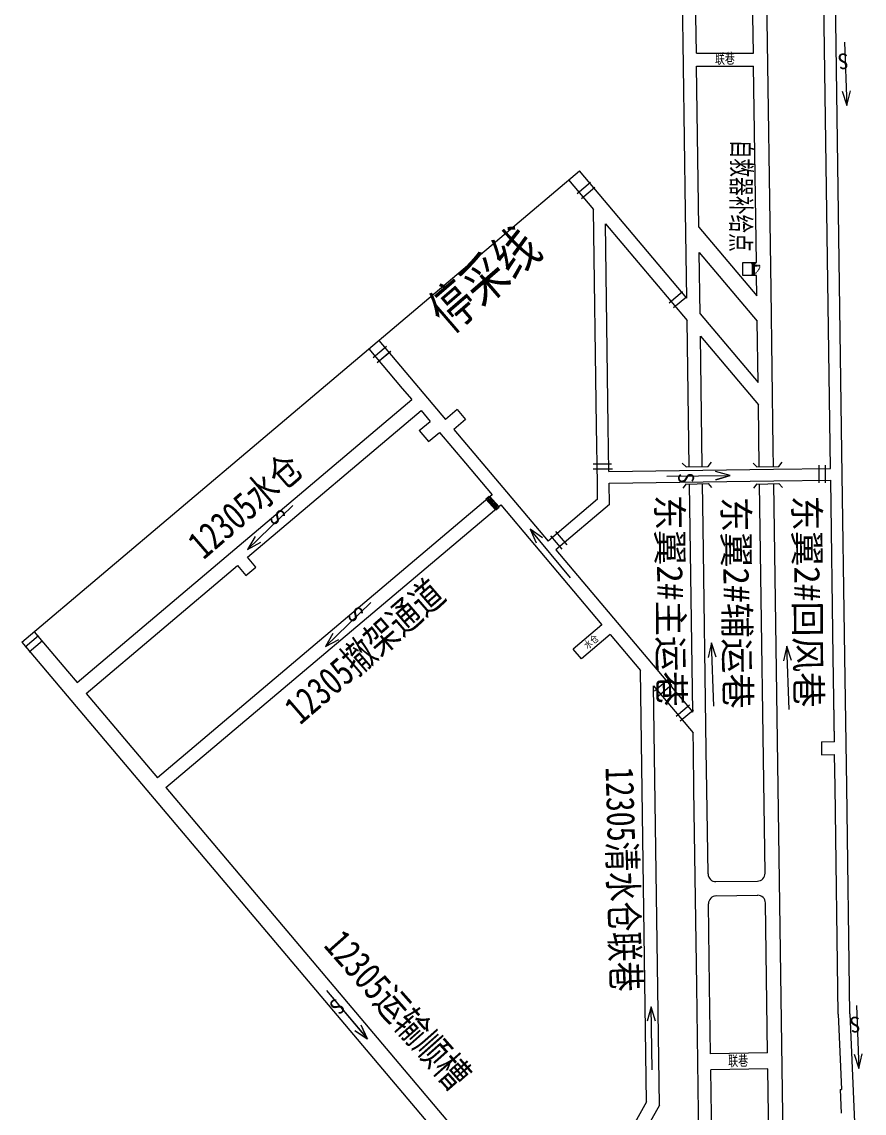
# Model space of a CAD drawing. Header units: millimetres. Extents: x 2501 to 6983, y 1724 to 12691.
# Drawn here: x 5467.6 to 5792.8, y 10579.4 to 11000.6 of the extents above; entities that cross this region are included whole.
import ezdxf
from ezdxf.enums import TextEntityAlignment as Align

# ---------------------------------------------------------------- set-up
doc = ezdxf.new("R2010")
doc.units = ezdxf.units.MM
doc.linetypes.add('2X0_5', pattern=[2.5, 2, -0.5])
for name, color, linetype in [('JMD', 6, 'Continuous'), ('文字', 7, 'Continuous'), ('通风系统', 7, 'Continuous'), ('风流', 7, 'Continuous')]:
    doc.layers.add(name, color=color, linetype=linetype)
doc.styles.get("Standard").update_dxf_attribs({"font": 'arial.ttf'})
doc.styles.add('宋体', font='', dxfattribs={"height": 2})
doc.styles.add('标准', font='', dxfattribs={"width": 0.667})
doc.styles.get('宋体').set_extended_font_data('SimSun')
doc.styles.get('标准').set_extended_font_data('SimSun')

# ---------------------------------------------------------------- blocks, each defined once
blk = doc.blocks.new('A$C26DC1665')
at = {"layer": 'JMD', "color": 5, "linetype": 'Continuous', "lineweight": 30}
for p, q in [((1.54227018356e-05, 1.408378446474669), (4.725732855498788, 4.293588404543696)), ((4.725732855498788, 4.293588404543696), (5.585608616471291, 2.885188351385295)), ((1.54227018356e-05, 1.408378446474669), (0.8598911762237547, -2.16066837311e-05)), ((0.9451589062809944, 1.985420437529683), (0.7632734030485154, 1.367420121096073)), ((0.7632734030485154, 1.367420121096073), (1.805034667253494, 0.5770203853026032)), ((0.8598911762237547, -2.16066837311e-05), (5.585608616471291, 2.885188351385295)), ((0.9451589062809944, 1.985420437529683), (1.986920170485973, 1.195020700804889)), ((1.890302397310733, 2.562462429516016), (1.708416886627674, 1.944462113082408)), ((1.708416886627674, 1.944462113082408), (2.750178150832653, 1.154062376357612)), ((1.986920170485973, 1.195020700804889), (1.805034667253494, 0.5770203853026032)), ((1.890302397310733, 2.562462429516016), (2.932063661515712, 1.772062692791223)), ((2.835445880889892, 3.139504420571029), (2.653560377657413, 2.521504105068743)), ((2.653560377657413, 2.521504105068743), (3.695321641862391, 1.731104368343949)), ((2.932063661515712, 1.772062692791223), (2.750178150832653, 1.154062376357612)), ((2.835445880889892, 3.139504420571029), (3.877207145094871, 2.349104684777556)), ((3.780589371919632, 3.716546412557364), (3.59870386123657, 3.098546096123753)), ((3.59870386123657, 3.098546096123753), (4.64046512544155, 2.308146359398961)), ((3.877207145094871, 2.349104684777556), (3.695321641862391, 1.731104368343949)), ((3.780589371919632, 3.716546412557364), (4.82235063612461, 2.926146675832569)), ((4.82235063612461, 2.926146675832569), (4.64046512544155, 2.308146359398961))]:
    blk.add_line(p, q, dxfattribs=at)
blk = doc.blocks.new('A$C03391366')
at = {"color": 0, "ltscale": 0.8}
blk.add_blockref('A$C26DC1665', (0, 0), dxfattribs=at)
blk = doc.blocks.new('系统底图')
at = {"layer": 'JMD', "linetype": 'Continuous', "lineweight": 20}
blk.add_hatch(color=30, dxfattribs=at).paths.add_polyline_path([(409388.1155342765, 4257122.229347139), (409388.5119335585, 4257122.225052476), (409388.559248165, 4257126.59221536), (409388.162848898, 4257126.596510022)])
at = {"lineweight": 20}
for p, q in [((409422.7086912878, 4257053.923642017, 1021.779189548942), (409415.8093621246, 4257539.636416972, 1021.779189548942)), ((409361.5645250246, 4257202.689312222, -745.9657762726781), (409361.1331505961, 4257233.220284069, -386.9637906737411)), ((409366.5190723658, 4257207.689312222, 2229.495824264518), (409366.1549444012, 4257233.323922135, 2302.351939699422)), ((409388.5212917245, 4257207.68931222, 1511.779562375706), (409388.1587318143, 4257233.213529212, 1473.477921316881)), ((409395.3168679885, 4257116.519803304, 1217.972101548912), (409393.6576746515, 4257233.327014517, 1738.089264240827)), ((409418.2992786503, 4257047.514334833, 1752.724252739979), (409415.739969831, 4257227.689676477, 1482.353127723905)), ((409366.5193749404, 4257207.689312222, -765.0835360107869), (409388.5518288352, 4257207.68931222, -765.0835360107869)), ((409362.3558848985, 4257146.679998187, -1404.557813538295), (409361.5645250246, 4257202.689312222, -745.9657762726781)), ((409367.471942436, 4257140.60725965, 2038.841947249249), (409366.5900950936, 4257202.68931222, 2215.285326092708)), ((409366.590397667, 4257202.68931222, -765.0835360107869), (409388.5923144518, 4257202.689312219, -765.0835360107869)), ((409389.6670485382, 4257127.028032437, 1632.81988210825), (409388.5923144518, 4257202.689312219, 1519.282562582397)), ((409106.0798360671, 4256980.497747109, 3950.829035007878), (409321.3313083929, 4257162.354818639, 1678.110261564112)), ((409362.8338182679, 4257113.22968727, 3458.097835210403), (409362.3558848985, 4257146.679998187, -1404.557813538296)), ((409367.442927461, 4257140.624233526, 3303.677090325693), (409389.8458257951, 4257114.106673389, 8222.956414322005)), ((409367.9203505404, 4257107.20892948, 2837.240303674234), (409367.5825364403, 4257130.851849099, 2642.293463154047)), ((409367.9203505032, 4257107.208929498, 3454.500720996017), (409367.5825512073, 4257130.851831632, 3468.460601360071)), ((409367.5825512073, 4257130.851831634, -2374.80885682948), (409389.9863387681, 4257104.333215906, -2454.66053663673)), ((409384.4130397222, 4257121.945871425, -9715.118584301355), (409384.4130397222, 4257127.028032436, -9715.118584301355)), ((409384.4130397222, 4257127.028032436, -9715.118584301355), (409389.6670485381, 4257127.028032435, -9715.118622354148)), ((409389.718179249, 4257121.945871425, -9715.118584301355), (409384.4130397222, 4257121.945871425, -9715.118584301355)), ((409389.8458257951, 4257114.106673389, 8222.956414322005), (409389.718179249, 4257121.945871425, -9715.118584301355)), ((409396.1853376515, 4257055.379538792, 1181.732831986461), (409395.3168679885, 4257116.519803304, 1217.972101548912)), ((409367.9203505032, 4257107.208929493, 2434.811971781125), (409390.3262892551, 4257080.687770519, 3943.014439657449)), ((409367.9203505404, 4257107.208929474, 194.1272991317114), (409390.32628927, 4257080.687770519, 1702.329765948616)), ((409363.7856698818, 4257048.085338024, 1776.087261027802), (409362.9605350608, 4257104.557240796, 107.9213799752181)), ((409390.3262892551, 4257080.687770519, 3943.014439657449), (409389.9863387607, 4257104.333215909, 3913.915258806472)), ((409390.32628927, 4257080.687770519, 1702.329765948616), (409389.9863387756, 4257104.333215881, 1673.230585129731)), ((409368.0442102588, 4257098.539864803, -241.2170305833711), (409390.4494170806, 4257072.019572167, -311.6566436895413)), ((409368.784708809, 4257048.188506483, 1776.178642763857), (409368.0696720219, 4257098.527096723, 1919.245931626275)), ((409390.7885345108, 4257048.078114351, 1587.680687255038), (409390.4494170881, 4257072.019572166, -2552.341317398373)), ((409396.2874390743, 4257048.191598864, 1177.472371311527), (409396.1873505748, 4257055.23782919, 1181.648837380133)), ((409423.831347946, 4256974.888615026, 1021.779189548942), (409422.7086912878, 4257053.923642017, 1021.779189548942)), ((409418.2992796493, 4257047.514264514, 1752.723545637601), (409418.2992786503, 4257047.514334833, 1752.724252739979)), ((409390.8020535597, 4257047.123678949, 1752.724252739991), (409390.8020525612, 4257047.123749244, 1752.712097086103)), ((409365.1306112371, 4256953.401466439, 975.0936547045123), (409363.8789356908, 4257041.519425059, 1720.541852758026)), ((409369.1140641533, 4257025.001890949, 1710.279971256768), (409368.87779416, 4257041.635297977, 1757.553771267453)), ((409393.0153248543, 4256891.30937938, 1221.659329864329), (409390.8817746782, 4257041.511310955, 1736.420231303384)), ((409400.0186071507, 4256785.517366442, 1021.779189548942), (409396.3805190133, 4257041.638771162, 1173.588356556648)), ((409419.3318018578, 4256974.824701019, 1021.779270833436), (409418.3631936558, 4257043.014718449, 1707.477470722771)), ((409370.3389565461, 4256938.769466439, 1465.198829176202), (409369.1140641682, 4257025.001889707, 1710.279967728434)), ((409330.0177208521, 4256987.198996882, 1752.718826797367), (409318.8945729993, 4256977.801832885, 1752.718826797367)), ((409333.2444899864, 4256983.379577998, 1752.718826797367), (409322.1213356518, 4256973.982408459, 1752.718826797367)), ((409322.1213356518, 4256973.982408459, 1752.718826797367), (409318.8945729993, 4256977.801832885, 1752.718826797367)), ((409419.797124233, 4256942.066005699, 1021.779270836633), (409419.3318018578, 4256974.824701019, 1021.779189548942)), ((409419.7983906529, 4256942.047136523, 1021.779270836633), (409419.3330682703, 4256974.805831844, 1021.779189548942)), ((409424.5441737658, 4256924.705677459, 1021.779189548942), (409423.831347946, 4256974.888615026, 1021.779189548942)), ((409365.1308530533, 4256953.384442579, 975.6641111076416), (409365.1306112371, 4256953.401466439, 975.0936547045123)), ((409365.3384521491, 4256938.769466439, 1465.400662481369), (409365.242787441, 4256945.504261802, 1239.722876606326)), ((409414.7976285778, 4256941.994990135, 1018.429017106455), (409419.797124233, 4256942.066005699, 1021.779270833436)), ((409414.7976285778, 4256941.994990135, 1018.429017106455), (409419.797124233, 4256942.066005699, 1021.779270833436)), ((409365.5543854944, 4256923.567758904, 1422.195895072003), (409365.3384571335, 4256938.76911573, 1465.399665733888)), ((409370.5548898912, 4256923.567758904, 1421.994061766836), (409370.3389565461, 4256938.769466439, 1465.198829176201)), ((409414.7976285778, 4256941.994990131, 1021.779270833436), (409414.8686441443, 4256936.995494477, 1021.779270836165)), ((409414.8686441443, 4256936.995494481, 1018.429017109224), (409419.8681397922, 4256937.066510046, 1021.779270833436)), ((409420.0446276776, 4256924.641763452, 1021.779189548739), (409419.8681022114, 4256937.066509513, 1021.779245648933)), ((409366.629669588, 4256847.867758903, 1207.048952827755), (409365.5543803237, 4256923.568122816, 1422.19692934475)), ((409371.0175469214, 4256890.996704056, 1329.423878727281), (409370.5548898912, 4256923.567758904, 1421.994061766836)), ((409421.2902503051, 4256836.949930447, 1021.779189548942), (409420.0446276776, 4256924.64176345, 1021.779189548942)), ((409425.7897963934, 4256837.013844453, 1021.779189548942), (409424.5441737658, 4256924.705677459, 1021.779189548942)), ((409371.6301739848, 4256847.867758903, 1206.847119525235), (409371.1808547694, 4256879.499831589, 1296.748621707362)), ((409394.0005543343, 4256821.949224372, 983.9533593649568), (409393.1786372748, 4256879.812185038, 1182.256999540368)), ((409367.7851884476, 4256766.519231241, 975.8483321938068), (409366.629669588, 4256847.867758903, 1207.048952827755)), ((409372.00277346, 4256821.636755896, 1132.295995495438), (409371.6301747075, 4256847.867708149, 1206.846975273849)), ((409421.2902503051, 4256836.949930447, 1021.779189548942), (409422.501614306, 4256807.799094739, 1021.100722554841)), ((409425.7897963934, 4256837.013844455, 1021.779189548942), (409431.2898256144, 4256704.874867756, 1018.688406476206)), ((409394.0005543343, 4256821.949224372, 983.9533593649568), (409372.00277346, 4256821.636755896, 983.9533593638222)), ((409394.088613633, 4256815.749849762, 983.9533593649568), (409372.0908327586, 4256815.437381285, 983.9533593638222)), ((409394.5637209079, 4256782.302297412, 1019.615478912938), (409394.0886136405, 4256815.749849762, 983.9533593650197)), ((409372.7441759369, 4256769.442021273, 983.9533593638222), (409372.0908327661, 4256815.437381285, 983.9533593638264)), ((409422.0023538582, 4256807.777967919, 1021.100214490215), (409422.501614306, 4256807.799094739, 1021.100722554841)), ((409422.0023538582, 4256807.777967919, 1021.100214490215), (409422.380340334, 4256798.696789505, 1020.887802125403))]:
    blk.add_line(p, q, dxfattribs=at)
at = {"lineweight": 20, "ltscale": 0.5}
blk.add_line((409362.8338182829, 4257113.229687249, 3458.097834947629), (409321.3313083933, 4257162.354818639, 3227.764434633048), dxfattribs=at)
at = {"color": 0, "lineweight": 20}
for p, q in [((409317.1384692676, 4257158.812462174, 1722.380082770162), (409326.8090429568, 4257147.365920881, 1752.719809341758)), ((409327.9967282525, 4257063.752875384, 1752.719809341758), (409326.8090429568, 4257147.365920881, 1752.719809341758)), ((409332.4962743483, 4257063.816789388, 2035.696148603241), (409331.3864590414, 4257141.947786818, -2366.657572877708)), ((409331.3877254686, 4257141.928917632, -125.9728992010332), (409362.960535061, 4257104.557240797, -225.234490825721)), ((409240.0535409637, 4257093.686592564, 1195.688648816981), (409252.9606175907, 4257078.408916929, 1225.474476343205)), ((409243.8729105628, 4257096.91342006, 345.136622198886), (409269.674563419, 4257066.372865146, 138.307148766698)), ((409252.9606175907, 4257078.408916929, 1225.474476343205), (409256.6500103223, 4257074.04190595, 1233.988535608727)), ((409127.4029532594, 4256964.846409859, 3670.578178866022), (409256.6500103222, 4257074.04190595, 3655.924627383994)), ((409193.2033317311, 4257013.238288705, 3663.520406542902), (409260.1994564044, 4257069.840545146, 3655.924634662023)), ((409260.1994564044, 4257069.840545146, 1242.179638186927), (409263.7554864771, 4257065.631391093, 1250.38593472479)), ((409274.1814725584, 4257070.180453632, 112.4409389972193), (409277.4082443082, 4257066.361036916, 112.4409389972193)), ((409259.5335672535, 4257062.115712741, 3261.181539019361), (409263.7554864771, 4257065.631391093, 1250.38593472479)), ((409276.7207514829, 4257065.780215403, 112.4409389843858), (409276.7210300528, 4257065.779885663, 112.4387058810639)), ((409259.5335672535, 4257062.115712741, 3261.181539019361), (409263.0908193253, 4257057.90511804, 3261.181539019361)), ((409263.0908193253, 4257057.90511804, 3261.181539019361), (409267.312735673, 4257061.420794, 1258.595044655389)), ((409267.312735673, 4257061.420794, 1258.595044655389), (409277.403820709, 4257049.476313603, 1281.882371963094)), ((409272.9013325683, 4257062.553446244, 112.4409389843858), (409309.3030782677, 4257019.465915402, -179.3602853412217)), ((409328.3093386031, 4257041.745107347, 1752.719809341758), (409327.9967490472, 4257063.75141171, 1752.719809341758)), ((409332.7449706904, 4257046.308567441, 2084.021871101167), (409332.49657334, 4257063.795740792, 2035.754246373736)), ((409277.403820709, 4257049.476313603, 1281.882371963094), (409287.7294820286, 4257037.254173094, 1305.711033986979)), ((409361.029659126, 4257049.584644613, 1020.496865321126), (409362.5119847469, 4257048.059052122, 1020.496865309947)), ((409362.5119847469, 4257048.059052122, 1020.496865309947), (409371.0072306431, 4257048.234374105, 1020.496865443583)), ((409371.0072306431, 4257048.234374105, 1020.496865442197), (409372.2927678711, 4257049.862228194, 1020.496865494349)), ((409388.3825477026, 4257049.584644613, 1020.496865321126), (409389.8648733161, 4257048.059052122, 1020.496865309947)), ((409389.8648733161, 4257048.059052122, 1020.496865309947), (409398.3601192124, 4257048.234374105, 1020.496865443583)), ((409396.3014987818, 4257047.201796047, 1176.885691703515), (409418.2992796487, 4257047.514264514, 1752.724252477217)), ((409398.3601192124, 4257048.234374105, 1020.496865442197), (409399.6456564403, 4257049.862228194, 1020.496865494349)), ((409332.76184896, 4257046.299314534, 1752.724252477216), (409396.3014987818, 4257047.201796047, 1176.885691703515)), ((409328.3965628707, 4257035.604518164, 1752.719809341758), (409328.3093386031, 4257041.745107347, 1752.719809341758)), ((409332.8088936768, 4257041.808389222, 1752.72010310147), (409396.3654127828, 4257042.702249957, 1752.724252477217)), ((409332.9263351298, 4257033.540510994, 2119.263916497184), (409332.8088936768, 4257041.808389221, 2096.443141773059)), ((409362.5119847469, 4257041.505589314, 1020.496865309947), (409361.2264475412, 4257039.877735227, 1020.496865362097)), ((409362.5119847618, 4257041.487739307, 1020.496865309947), (409371.0072306431, 4257041.684658049, 1020.496865442197)), ((409371.0072306431, 4257041.684658049, 1020.496865442197), (409372.3384857364, 4257040.093974306, 1020.496865494349)), ((409389.8648733161, 4257041.505589314, 1020.496865309947), (409388.579336103, 4257039.877735227, 1020.496865362097)), ((409389.8648733311, 4257041.487739307, 1020.496865309947), (409398.3601192124, 4257041.684658049, 1020.496865442197)), ((409396.3654127828, 4257042.702249957, 1752.724252477217), (409418.3631936572, 4257043.014718449, 1021.779270572021)), ((409398.3601192124, 4257041.684658049, 1020.496865442197), (409399.6913742982, 4257040.093974306, 1020.496865494349)), ((409287.7294820286, 4257037.254173094, 1752.875992835438), (409158.4860739074, 4256928.073311204, 1752.875992835438)), ((409287.72949199, 4257037.254161284, 1752.875992835438), (409158.4899233989, 4256928.068754686, 1752.875992835438)), ((409328.3965628707, 4257035.604518167, 972.9293540460679), (409309.2994762026, 4257019.470179038, 975.0945108312103)), ((409290.9575607665, 4257033.433204077, 1313.160513008385), (409330.0177208521, 4256987.198996882, 1403.300149045239)), ((409332.9263351298, 4257033.540510994, 2119.263916497184), (409312.2035684473, 4257016.032702011, 974.6205620508373)), ((409312.2035684622, 4257016.032702009, -202.610999674685), (409365.130853068, 4256953.384442562, -626.8831371378446)), ((409130.9523987918, 4256960.645051861, 3670.586707940352), (409189.3855236469, 4257010.009612276, 3655.666874800824)), ((409189.3855236469, 4257010.009612276, 3655.666874800824), (409192.612230189, 4257006.190140475, 3655.666874800167)), ((409196.4301592482, 4257009.418919095, 3663.520406542902), (409193.2033317311, 4257013.238288705, 3663.520406542902)), ((409192.612230189, 4257006.190140475, 3655.666874800167), (409196.4301592482, 4257009.418919095, 3663.520406542902)), ((409110.8158129937, 4256984.498978252, 3900.824528393108), (409123.7228935025, 4256969.221305897, 3926.982498236442)), ((409333.2444899864, 4256983.379577998, 1410.746605876251), (409344.8994577148, 4256969.583981885, 1437.642925463211)), ((409123.7228935025, 4256969.221305897, 3926.982498236442), (409127.4122873461, 4256964.854295844, 3934.459561143903)), ((409347.2643415325, 4256803.096161182, 2716.355814007258), (409344.8994577148, 4256969.583981883, 3792.665837319368)), ((409352.2829164633, 4256801.823996013, 2566.36901819682), (409349.9854755991, 4256963.563832349, 3777.338816242955)), ((409349.9854755993, 4256963.563832351, 1449.379994635332), (409365.2427874393, 4256945.504261805, 1484.589490262015)), ((409130.9617331293, 4256960.652937551, 3941.653000102119), (409158.4899233989, 4256928.068754686, 3997.44265528932)), ((409374.0598472486, 4256888.040063628, 1076.033098202618), (409390.0582334005, 4256888.26731343, 1138.552983181345)), ((409374.0802706682, 4256882.540353727, 1068.766193448465), (409390.1940286808, 4256882.769242336, 1114.563099186165)), ((409347.2643415325, 4256803.096161182, 2716.355814016789), (409330.7984943235, 4256773.709344487, 6477.474495961403)), ((409352.2829164633, 4256801.823996013, 2566.369018193643), (409334.2443361201, 4256769.630301577, 6686.730431916286))]:
    blk.add_line(p, q, dxfattribs=at)
at = {"color": 1, "lineweight": 20}
for p, q in [((409320.5215680636, 4257153.593814668, 3261.133670326219), (409325.6742369048, 4257157.946560218, 3261.13367041173)), ((409320.5282203889, 4257153.600775939, 3261.181538888676), (409325.6808892301, 4257157.953521488, 3261.181538974187)), ((409322.117313493, 4257151.704986019, 3261.133670371393), (409327.2699823267, 4257156.057731572, 3261.133670456903)), ((409322.1239658183, 4257151.711947289, 3261.18153893385), (409327.2766346522, 4257156.064692841, 3261.181539019361)), ((409356.0402053035, 4257111.449083677, 3261.181538888676), (409361.1928741447, 4257115.801829226, 3261.181538974187)), ((409357.635950733, 4257109.560255027, 3261.18153893385), (409362.7886195666, 4257113.913000579, 3261.181539019361)), ((409241.7301551811, 4257090.269803132, 3261.133670326219), (409246.8828240223, 4257094.622548682, 3261.13367041173)), ((409241.7368075064, 4257090.276764402, 3261.181538888676), (409246.8894763476, 4257094.629509952, 3261.181538974187)), ((409243.3259006105, 4257088.380974482, 3261.133670371393), (409248.4785694442, 4257092.733720036, 3261.133670456903)), ((409243.3325529358, 4257088.387935753, 3261.18153893385), (409248.4852217697, 4257092.740681305, 3261.181539019361)), ((409413.9452656842, 4257041.959663526, 3261.181538888676), (409413.9221734441, 4257048.704725187, 3261.181538974187)), ((409416.4179168007, 4257041.968241109, 3261.18153893385), (409416.3948245532, 4257048.713302763, 3261.181539019361)), ((409316.5585819253, 4257017.979717553, 3261.181538905105), (409312.205836355, 4257023.132386389, 3261.181538990616)), ((409314.6697532751, 4257016.383972125, 3261.181538859931), (409310.3170077125, 4257021.536640967, 3261.181538945442)), ((409107.3437092862, 4256978.664544991, 3261.181538888676), (409112.4963781275, 4256983.017290541, 3261.181538974187)), ((409108.9394547157, 4256976.775716342, 3261.18153893385), (409114.0921235494, 4256981.128461895, 3261.181539019361)), ((409350.3257822016, 4256961.638354726, 3261.181538859931), (409355.4784510352, 4256965.991100277, 3261.181538945442)), ((409351.9215276235, 4256959.749526077, 3261.181538905105), (409357.0741964646, 4256964.102271632, 3261.181538990616)), ((409358.6763598241, 4256951.939506759, 3261.181538859931), (409363.8290286579, 4256956.292252309, 3261.181538945442)), ((409360.2721052536, 4256950.05067811, 3261.181538905105), (409365.42477408, 4256954.403423662, 3261.181538990616))]:
    blk.add_line(p, q, dxfattribs=at)
at = {"color": 1, "lineweight": 20, "ltscale": 0.5}
for p, q in [((409326.6495576016, 4257049.331677787, 3261.181539019361), (409333.7921462617, 4257049.236707025, 3261.181539019361)), ((409326.6495576016, 4257047.396438507, 3261.181539019361), (409334.0918101257, 4257047.287888107, 3261.181539019361))]:
    blk.add_line(p, q, dxfattribs=at)
at = {"color": 0, "lineweight": 0}
for p, q in [((409106.0798360675, 4256980.497747109, 1181.752812350811), (409313.758260373, 4256734.675750317, 1565.445187343732)), ((409161.6321148015, 4256924.349449564, 4003.810737346571), (409271.8413638881, 4256793.898508544, 4227.164904259187))]:
    blk.add_line(p, q, dxfattribs=at)
at = {"color": 5, "linetype": 'Continuous', "lineweight": 20, "ltscale": 2}
blk.add_line((409158.5724359116, 4256928.138463689, 1752.875992835438), (409158.571141783, 4256928.137370367, 1752.875992835438), dxfattribs=at)
at = {"color": 0, "lineweight": 20}
for points, elevation in [([(409274.1814725584, 4257070.18045363), (409269.6745608187, 4257066.372862957)], 112.4409389972193), ([(409277.4082443082, 4257066.361036917), (409272.9013325683, 4257062.553446247)], 112.4409389972193), ([(409161.6321148015, 4256924.349449564), (409290.9575607665, 4257033.433204074)], 1752.875992835438)]:
    blk.add_lwpolyline(points, dxfattribs=dict(at, elevation=elevation))
for centre, radius, start, end in [((409374.0172379219, 4256891.03976102, 1076.033098202618), 2.999999999999999, 180.8138059826626, 270.8138055561031), ((409390.0156240518, 4256891.267010821, 1138.552983181345), 3, 270.8138059829469, 0.8138057691934117), ((409374.180557964, 4256879.542030451, 1076.033098202618), 2.999999999999999, 90.81380598294687, 180.8138055557241), ((409390.1789440938, 4256879.769280261, 1138.552983181345), 3, 0.8138057691934117, 90.81380555610309)]:
    blk.add_arc(centre, radius, start, end, dxfattribs=at)
at = {"layer": 'JMD', "color": 30, "linetype": 'Continuous', "lineweight": 20}
for p, q in [((409387.781485745, 4257127.028032435, -9715.125439652995), (409387.7768558793, 4257126.600691942, -9715.125439652995)), ((409387.7768558793, 4257126.600691942, -9715.125439652995), (409389.3358185971, 4257126.583801856, -9715.125439652995)), ((409388.1155342766, 4257122.229347136, -9715.132236994392), (409388.1628488982, 4257126.596510023, -9715.132236994392)), ((409388.5119335585, 4257122.225052476, -9715.125400752479), (409388.5592481651, 4257126.592215374, -9715.125439652995)), ((409388.5409643956, 4257123.480182802, -9715.132236994392), (409388.9527943143, 4257123.475720962, -9715.132236994392)), ((409388.5451121562, 4257123.863021402, -9715.132236994392), (409388.9569420674, 4257123.858559561, -9715.132236994392)), ((409388.5492598944, 4257124.245860003, -9715.132236994392), (409388.9610897982, 4257124.241398162, -9715.132236994392)), ((409388.5535816782, 4257124.644762535, -9715.132236994392), (409388.9654115744, 4257124.640300703, -9715.132236994392)), ((409388.5579034545, 4257125.043665094, -9715.132236994392), (409388.9697333657, 4257125.039203257, -9715.132236994392)), ((409388.5620512076, 4257125.426503697, -9715.132236994392), (409388.9738810964, 4257125.422041857, -9715.132236994392)), ((409388.5661989384, 4257125.8093423, -9715.132236994392), (409388.9780288646, 4257125.804880455, -9715.132236994392)), ((409388.5703466693, 4257126.192180898, -9715.132236994392), (409388.9821765878, 4257126.187719059, -9715.132236994392)), ((409388.9391942032, 4257122.220423457, -9715.132236994392), (409388.9865088248, 4257126.587586347, -9715.132236994392)), ((409389.3358185971, 4257126.583801856, -9715.125439652995), (409389.3406314824, 4257127.028032435, -9715.125439652995)), ((409387.7657000281, 4257122.233137307, -9715.125401093012), (409387.7625877367, 4257121.945871423, -9715.125401093012)), ((409387.7657000281, 4257122.233137307, -9715.125401093012), (409389.3246627458, 4257122.21624722, -9715.125401093012)), ((409388.5285211809, 4257122.331667008, -9715.132236994392), (409388.9403511071, 4257122.327205171, -9715.132236994392)), ((409388.5326689341, 4257122.714505597, -9715.132236994392), (409388.9444988378, 4257122.710043767, -9715.132236994392)), ((409388.5368166573, 4257123.097344201, -9715.132236994392), (409388.9486465761, 4257123.092882372, -9715.132236994392)), ((409389.3246627458, 4257122.21624722, -9715.125401093012), (409389.3217334447, 4257121.945871423, -9715.125401093012))]:
    blk.add_line(p, q, dxfattribs=at)
at = {"layer": 'JMD', "color": 30, "linetype": '2X0_5', "lineweight": 20, "ltscale": 0.0001}
for p, q in [((409388.9766218969, 4257125.675017567, -9715.132236994392), (409391.0612406739, 4257125.652432432, -9715.132236994392)), ((409388.9801354565, 4257125.999321793, -9715.132236994392), (409391.0647541964, 4257125.97673665, -9715.132236994392)), ((409391.0611941447, 4257125.648137772, -9715.125420202738), (409391.0647076671, 4257125.972441991, -9715.125420202738))]:
    blk.add_line(p, q, dxfattribs=at)
blk.add_arc((409387.6213296884, 4257125.891868147, -9715.132236994392), 3.448233907862598, 292.6147488367028, 356.018337170174, dxfattribs=at)
at = {"color": 0, "lineweight": 20, "ltscale": 0.8, "rotation": 100.8034304829064}
blk.add_blockref('A$C03391366', (409290.5097783504, 4257031.771483042, 3700.897018846414), dxfattribs=at)
at = {"lineweight": 20, "style": '宋体', "width": 0.7}
for p in [(409373.7198995921, 4257203.579484777, -2335.933782433563), (409378.8395154756, 4256816.858034325, 2040.993731146606)]:
    blk.add_text('联巷', height=4, rotation=1.189921057896164, dxfattribs=at).set_placement(p)
blk.add_text('自救器补给点', height=7.551307013939908, rotation=269.4295179131576, dxfattribs=at).set_placement((409377.5817829457, 4257131.125309412, 990.7611128024583), align=Align.BOTTOM_RIGHT)
at = {"color": 0, "ltscale": 10, "width": 0.7800000000000002}
blk.add_text('停采线', height=15, rotation=40.77978768917993, dxfattribs=at).set_placement((409271.3608067074, 4257099.249790416, 6180.989355000715))
at = {"lineweight": 20, "ltscale": 0.005, "style": '宋体'}
for s, p in [('东翼2#主运巷', (409348.8975297166, 4256955.525937414, 540.5673057212002)), ('东翼2#辅运巷', (409374.4943766686, 4256954.691602512, 540.5717111241352)), ('东翼2#回风巷', (409401.840548709, 4256955.197668444, 540.5717111241352))]:
    blk.add_text(s, height=10.00003821012763, rotation=270.5973232626986, dxfattribs=at).set_placement(p, align=Align.BOTTOM_RIGHT)
at = {"lineweight": 20, "width": 0.7800000000000002}
blk.add_text('水仓', height=2.699999999999998, rotation=39.61706579886254, dxfattribs=at).set_placement((409324.4956210516, 4256977.668250423, 2565.015703201078))
at = {"layer": '文字', "lineweight": 20, "style": '标准', "width": 0.7800000000000002}
for s, height, rotation, p in [('12305水仓', 10.8864, 40.87116162637221, (409217.6846427916, 4257043.565912125, 3667.081371471983)), ('12305撤架通道', 10.8864, 40.87116162637221, (409272.5143821872, 4256994.985252458, 5775.149821521925)), ('12305清水仓联巷', 10.88639999999999, 271.6551477290337, (409330.6721041941, 4256845.364740414, 3261.177133587681)), ('12305运输顺槽', 10.8864, 311.4870437737761, (409269.6121844314, 4256804.706197594, 4151.725564806088))]:
    blk.add_text(s, height=height, rotation=rotation, dxfattribs=at).set_placement(p, align=Align.BOTTOM_RIGHT)

msp = doc.modelspace()

# ---------------------------------------------------------------- linework, layer by layer
at = {"layer": '通风系统', "color": 5, "lineweight": 20}
for p, q in [((5679.487358068051, 10786.01765285551, -3234.057429110675), (5663.853783068182, 10804.7511692804, -3234.057429110675)), ((5663.853783068182, 10804.7511692804, -3234.057429110675), (5666.218687315406, 10799.45129472042, -3234.057429110675)), ((5668.644920599581, 10801.47604776944, -3234.057429110675), (5663.853783068182, 10804.7511692804, -3234.057429110675)), ((5710.56424535525, 10620.48692321709, -3234.057429110675), (5709.079856541874, 10614.87639451704, -3234.057429110675)), ((5710.981214855732, 10596.09062346934, -3234.057429110675), (5710.56424535525, 10620.48692321709, -3234.057429110675)), ((5712.239495185138, 10614.93039932313, -3234.057429110675), (5710.56424535525, 10620.48692321709, -3234.057429110675))]:
    msp.add_line(p, q, dxfattribs=at)
at = {"layer": '风流', "color": 1, "lineweight": 20}
for p, q in [((5785.253155824663, 10992.72192475039, -3821.611287799856), (5786.140219693007, 10968.33818712856, -3821.611287799856)), ((5784.35819605452, 10973.86139126706, -3821.611287799856), (5786.140219693007, 10968.33818712856, -3821.611287799856)), ((5786.140219693007, 10968.33818712856, -3821.611287799856), (5787.51620759529, 10973.97627912487, -3821.611287799856)), ((5716.668548447014, 10825.20440350871, -3234.057429110675), (5741.066196192922, 10825.53353441532, -3234.057429110675)), ((5716.668548447014, 10825.20440350871, -3234.057429110675), (5741.066196192922, 10825.53353441532, -3234.057429110675)), ((5716.675200772406, 10825.21136476963, -3234.057429110675), (5741.072848518314, 10825.54049567624, -3234.057429110675)), ((5716.675200772406, 10825.21136476963, -3234.057429110675), (5741.072848518314, 10825.54049567624, -3234.057429110675)), ((5741.066196192922, 10825.53353441532, -3234.057429110675), (5735.461050470294, 10827.03811591144, -3234.057429110675)), ((5741.066196192922, 10825.53353441532, -3234.057429110675), (5735.461050470294, 10827.03811591144, -3234.057429110675)), ((5741.072848518314, 10825.54049567624, -3234.057429110675), (5735.467702795686, 10827.04507717143, -3234.057429110675)), ((5741.072848518314, 10825.54049567624, -3234.057429110675), (5735.467702795686, 10827.04507717143, -3234.057429110675)), ((5735.503678758563, 10823.87830279048, -3234.057429110675), (5741.066196192922, 10825.53353441532, -3234.057429110675)), ((5735.503678758563, 10823.87830279048, -3234.057429110675), (5741.066196192922, 10825.53353441532, -3234.057429110675)), ((5735.510331083955, 10823.8852640514, -3234.057429110675), (5741.072848518314, 10825.54049567624, -3234.057429110675)), ((5735.510331083955, 10823.8852640514, -3234.057429110675), (5741.072848518314, 10825.54049567624, -3234.057429110675)), ((5572.254250471415, 10813.93430489327, -3234.057429110675), (5554.709842693926, 10796.97708523206, -3234.057429110675)), ((5572.254250471415, 10813.93430489327, -3234.057429110675), (5554.709842693926, 10796.97708523206, -3234.057429110675)), ((5572.25432574463, 10813.94393333725, -3234.057429110675), (5554.709917967142, 10796.9867136751, -3234.057429110675)), ((5572.25432574463, 10813.94393333725, -3234.057429110675), (5554.709917967142, 10796.9867136751, -3234.057429110675)), ((5557.627100196602, 10801.9941561504, -3234.057429110675), (5554.709842693926, 10796.97708523206, -3234.057429110675)), ((5557.627100196602, 10801.9941561504, -3234.057429110675), (5554.709842693926, 10796.97708523206, -3234.057429110675)), ((5554.709842693926, 10796.97708523206, -3234.057429110675), (5559.823282112302, 10799.72192791968, -3234.057429110675)), ((5554.709842693926, 10796.97708523206, -3234.057429110675), (5559.823282112302, 10799.72192791968, -3234.057429110675)), ((5557.627175477268, 10802.00378459345, -3234.057429110675), (5554.709917967142, 10796.9867136751, -3234.057429110675)), ((5557.627175477268, 10802.00378459345, -3234.057429110675), (5554.709917967142, 10796.9867136751, -3234.057429110675)), ((5554.709917967142, 10796.9867136751, -3234.057429110675), (5559.823357385518, 10799.73155636179, -3234.057429110675)), ((5554.709917967142, 10796.9867136751, -3234.057429110675), (5559.823357385518, 10799.73155636179, -3234.057429110675)), ((5602.358504866184, 10776.44235475759, -3234.057429110676), (5584.814097088696, 10759.48513509638, -3234.057429110676)), ((5602.358504866184, 10776.44235475759, -3234.057429110676), (5584.814097088696, 10759.48513509638, -3234.057429110676)), ((5602.3585801394, 10776.4519832025, -3234.057429110676), (5584.814172361912, 10759.49476354036, -3234.057429110676)), ((5602.3585801394, 10776.4519832025, -3234.057429110675), (5584.814172361912, 10759.49476354036, -3234.057429110675)), ((5587.731354591371, 10764.50220601565, -3234.057429110676), (5584.814097088696, 10759.48513509638, -3234.057429110676)), ((5587.731354591371, 10764.50220601565, -3234.057429110676), (5584.814097088696, 10759.48513509638, -3234.057429110676)), ((5584.814097088696, 10759.48513509638, -3234.057429110676), (5589.927536507072, 10762.22997778493, -3234.057429110676)), ((5584.814097088696, 10759.48513509638, -3234.057429110676), (5589.927536507072, 10762.22997778493, -3234.057429110676)), ((5587.731429872038, 10764.51183445963, -3234.057429110676), (5584.814172361912, 10759.49476354036, -3234.057429110676)), ((5587.731429872038, 10764.51183445963, -3234.057429110675), (5584.814172361912, 10759.49476354036, -3234.057429110675)), ((5584.814172361912, 10759.49476354036, -3234.057429110676), (5589.927611780287, 10762.23960622705, -3234.057429110676)), ((5584.814172361912, 10759.49476354036, -3234.057429110675), (5589.927611780287, 10762.23960622705, -3234.057429110675)), ((5585.187393789114, 10626.68650739572, -3234.057429110675), (5600.990669441344, 10608.09591780256, -3234.057429110675)), ((5585.187393789114, 10626.68650739572, -3234.057429110675), (5600.990669441344, 10608.09591780256, -3234.057429110675)), ((5585.196997811021, 10626.68581794693, -3234.057429110675), (5601.000273463251, 10608.0952283547, -3234.057429110675)), ((5585.196997811021, 10626.68581794693, -3234.057429110675), (5601.000273463251, 10608.0952283547, -3234.057429110675)), ((5789.821827528001, 10620.99424340042, -3237.137110064943), (5790.708891396345, 10596.61050577673, -3237.137110064943)), ((5600.990669441344, 10608.09591780256, -3234.057429110675), (5598.577674393477, 10613.37406889468, -3234.057429110675)), ((5600.990669441344, 10608.09591780256, -3234.057429110675), (5598.577674393477, 10613.37406889468, -3234.057429110675)), ((5601.000273463251, 10608.0952283547, -3234.057429110675), (5598.587278415383, 10613.37337944682, -3234.057429110675)), ((5601.000273463251, 10608.0952283547, -3234.057429110675), (5598.587278415383, 10613.37337944682, -3234.057429110675)), ((5596.169951920332, 10611.32733769367, -3234.057429110675), (5600.990669441344, 10608.09591780256, -3234.057429110675)), ((5596.169951920332, 10611.32733769367, -3234.057429110675), (5600.990669441344, 10608.09591780256, -3234.057429110675)), ((5596.179555942239, 10611.32664824489, -3234.057429110675), (5601.000273463251, 10608.0952283547, -3234.057429110675)), ((5596.179555942239, 10611.32664824489, -3234.057429110675), (5601.000273463251, 10608.0952283547, -3234.057429110675)), ((5788.926867742957, 10602.13370991803, -3237.137110064943), (5790.708891396345, 10596.61050577673, -3237.137110064943)), ((5790.708891396345, 10596.61050577673, -3237.137110064943), (5792.084879298629, 10602.24859777211, -3237.137110064943))]:
    msp.add_line(p, q, dxfattribs=at)
at = {"layer": '风流', "color": 5, "lineweight": 20}
for p, q in [((5733.91637030703, 10760.89106097749, -3821.611287799856), (5732.540382404746, 10755.25296898118, -3821.611287799856)), ((5734.803434175374, 10736.50732335567, -3821.611287799856), (5733.91637030703, 10760.89106097749, -3821.611287799856)), ((5735.698393945517, 10755.36785683713, -3821.611287799856), (5733.91637030703, 10760.89106097749, -3821.611287799856)), ((5763.008856137218, 10759.60837307877, -3821.611287799856), (5761.632868234934, 10753.97028108246, -3821.611287799856)), ((5763.895920005561, 10735.22463545508, -3821.611287799856), (5763.008856137218, 10759.60837307877, -3821.611287799856)), ((5764.790879775705, 10754.0851689384, -3821.611287799856), (5763.008856137218, 10759.60837307877, -3821.611287799856))]:
    msp.add_line(p, q, dxfattribs=at)

# ---------------------------------------------------------------- block references
at = {"color": 7, "lineweight": 20, "xscale": 1.000024299995857, "yscale": 1.000024299952201, "zscale": 1.00002429999995}
msp.add_blockref('系统底图', (-403648.4226073205, -4246322.731183059, -6063.653031764026), dxfattribs=at)

# ---------------------------------------------------------------- texts
at = {"layer": '通风系统', "color": 1, "lineweight": 20, "char_height": 6.075, "width": 34.87795079528354, "attachment_point": 1}
for insert, rotation in [((5787.082459886493, 10982.47665262993, -3818.531606845588), 185.09660507651222), ((5726.952980023743, 10826.79890084944, -3230.977748156408), 273.7860310189903), ((5726.952980023743, 10826.79890084944, -3230.977748156408), 273.7860310189903), ((5726.959632349135, 10826.80586211036, -3230.977748156408), 273.7860310189903), ((5726.959632349135, 10826.80586211036, -3230.977748156408), 273.7860310189903), ((5565.85618955356, 10805.72596942659, -3230.977748156408), 137.0381113489965), ((5565.85618955356, 10805.72596942659, -3230.977748156408), 137.0381113489965), ((5565.856264826776, 10805.73559786963, -3230.977748156408), 137.0381113489965), ((5565.856264826776, 10805.73559786963, -3230.977748156408), 137.0381113489965), ((5595.96044394833, 10768.23401929184, -3230.977748156408), 137.0381113489965), ((5595.96044394833, 10768.23401929184, -3230.977748156408), 137.0381113489965), ((5595.960519221546, 10768.24364773489, -3230.977748156408), 137.0381113489965), ((5595.960519221546, 10768.24364773489, -3230.977748156408), 137.0381113489965), ((5592.97078640473, 10619.77776264797, -3230.977748156408), 223.3799591295463), ((5592.97078640473, 10619.77776264797, -3230.977748156408), 223.3799591295463), ((5592.980390426637, 10619.77707320011, -3230.977748156408), 223.3799591295463), ((5592.980390426637, 10619.77707320011, -3230.977748156408), 223.3799591295463), ((5791.651131597282, 10610.74897127996, -3234.057429110675), 185.09660507651222)]:
    msp.add_mtext('{\\fSimSun|b0|i0|c134|p2;S}', dxfattribs=dict(at, insert=insert, rotation=rotation))

doc.saveas('drawing.dxf')
